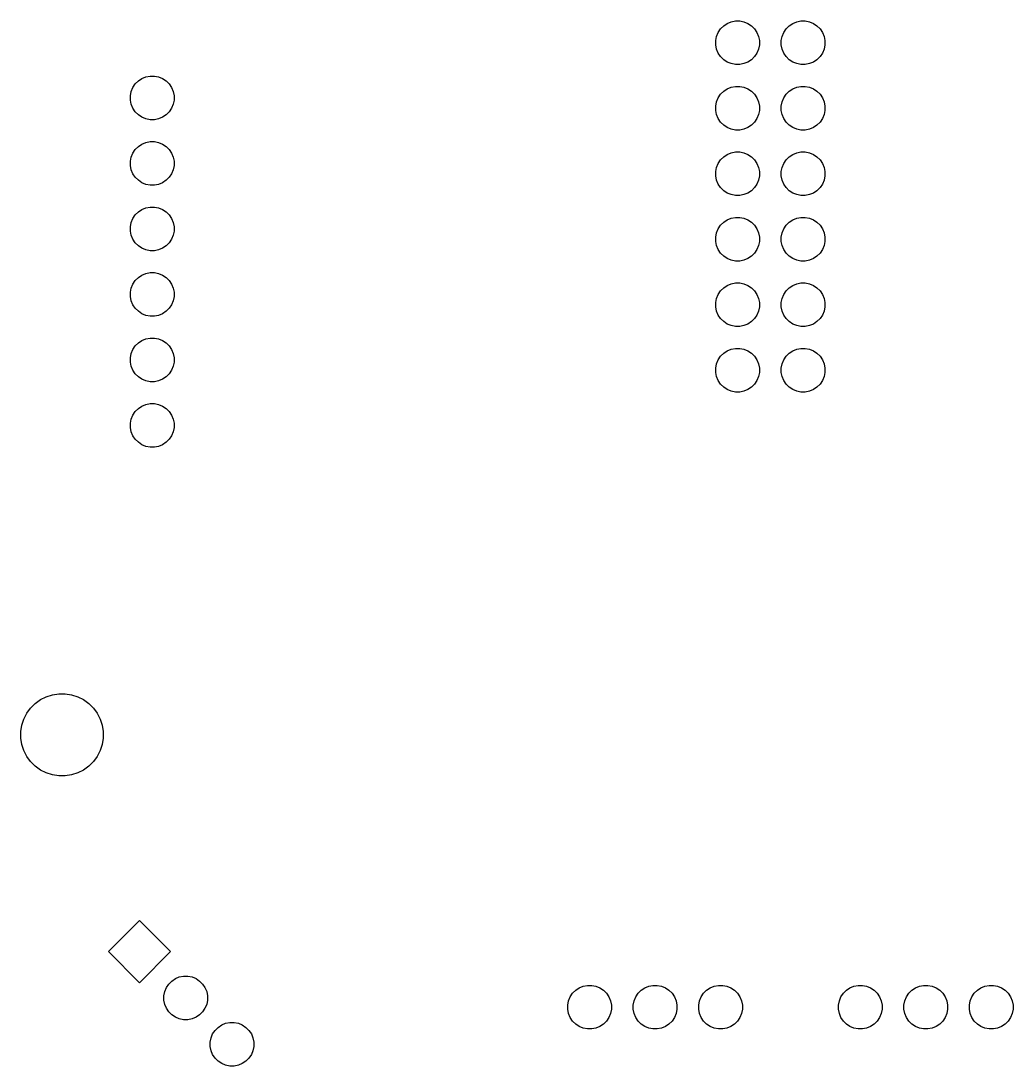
# Model space of a CAD drawing. Header units: inches. Extents: x 3.87 to 7.43, y -5.24 to -2.
# Drawn here: x 3.874 to 5.389, y -5.23 to -3.634 of the extents above; entities that cross this region are included whole.
import ezdxf

# ---------------------------------------------------------------- set-up
doc = ezdxf.new("R2010")
doc.units = ezdxf.units.IN
doc.header["$MEASUREMENT"] = 0
doc.layers.add('BLACK', color=7, linetype='CONTINUOUS')

msp = doc.modelspace()

# ---------------------------------------------------------------- linework, layer by layer
at = {"layer": 'BLACK', "linetype": 'CONTINUOUS'}
for p, q in [((4.9473, -3.6418), (4.9527, -3.6382)), ((4.9527, -3.6382), (4.9588, -3.6357)), ((4.9588, -3.6357), (4.9652, -3.6344)), ((4.9652, -3.6344), (4.9718, -3.6344)), ((4.9718, -3.6344), (4.9782, -3.6357)), ((4.9782, -3.6357), (4.9843, -3.6382)), ((4.9843, -3.6382), (4.9897, -3.6418)), ((5.0473, -3.6418), (5.0527, -3.6382)), ((5.0527, -3.6382), (5.0588, -3.6357)), ((5.0588, -3.6357), (5.0652, -3.6344)), ((5.0652, -3.6344), (5.0718, -3.6344)), ((5.0718, -3.6344), (5.0782, -3.6357)), ((5.0782, -3.6357), (5.0843, -3.6382)), ((5.0843, -3.6382), (5.0897, -3.6418)), ((4.9365, -3.658), (4.939, -3.6519)), ((4.939, -3.6519), (4.9426, -3.6465)), ((4.9426, -3.6465), (4.9473, -3.6418)), ((4.9897, -3.6418), (4.9944, -3.6465)), ((4.9944, -3.6465), (4.998, -3.6519)), ((4.998, -3.6519), (5.0005, -3.658)), ((5.0365, -3.658), (5.039, -3.6519)), ((5.039, -3.6519), (5.0426, -3.6465)), ((5.0426, -3.6465), (5.0473, -3.6418)), ((5.0897, -3.6418), (5.0944, -3.6465)), ((5.0944, -3.6465), (5.098, -3.6519)), ((5.098, -3.6519), (5.1005, -3.658)), ((4.9352, -3.6644), (4.9365, -3.658)), ((4.9352, -3.671), (4.9352, -3.6644)), ((5.0005, -3.658), (5.0018, -3.6644)), ((5.0018, -3.6644), (5.0018, -3.671)), ((5.0352, -3.6644), (5.0365, -3.658)), ((5.0352, -3.671), (5.0352, -3.6644)), ((5.1005, -3.658), (5.1018, -3.6644)), ((5.1018, -3.6644), (5.1018, -3.671)), ((4.9365, -3.6774), (4.9352, -3.671)), ((4.939, -3.6835), (4.9365, -3.6774)), ((4.9426, -3.6889), (4.939, -3.6835)), ((4.998, -3.6835), (4.9944, -3.6889)), ((5.0005, -3.6774), (4.998, -3.6835)), ((5.0018, -3.671), (5.0005, -3.6774)), ((5.0365, -3.6774), (5.0352, -3.671)), ((5.039, -3.6835), (5.0365, -3.6774)), ((5.0426, -3.6889), (5.039, -3.6835)), ((5.098, -3.6835), (5.0944, -3.6889)), ((5.1005, -3.6774), (5.098, -3.6835)), ((5.1018, -3.671), (5.1005, -3.6774)), ((4.9473, -3.6936), (4.9426, -3.6889)), ((4.9527, -3.6972), (4.9473, -3.6936)), ((4.9588, -3.6997), (4.9527, -3.6972)), ((4.9652, -3.701), (4.9588, -3.6997)), ((4.9718, -3.701), (4.9652, -3.701)), ((4.9782, -3.6997), (4.9718, -3.701)), ((4.9843, -3.6972), (4.9782, -3.6997)), ((4.9897, -3.6936), (4.9843, -3.6972)), ((4.9944, -3.6889), (4.9897, -3.6936)), ((5.0473, -3.6936), (5.0426, -3.6889)), ((5.0527, -3.6972), (5.0473, -3.6936)), ((5.0588, -3.6997), (5.0527, -3.6972)), ((5.0652, -3.701), (5.0588, -3.6997)), ((5.0718, -3.701), (5.0652, -3.701)), ((5.0782, -3.6997), (5.0718, -3.701)), ((5.0843, -3.6972), (5.0782, -3.6997)), ((5.0897, -3.6936), (5.0843, -3.6972)), ((5.0944, -3.6889), (5.0897, -3.6936)), ((4.0453, -3.7362), (4.0489, -3.7307)), ((4.0489, -3.7307), (4.0536, -3.7261)), ((4.0536, -3.7261), (4.059, -3.7225)), ((4.059, -3.7225), (4.0651, -3.7199)), ((4.0651, -3.7199), (4.0715, -3.7187)), ((4.0715, -3.7187), (4.0781, -3.7187)), ((4.0781, -3.7187), (4.0845, -3.7199)), ((4.0845, -3.7199), (4.0906, -3.7225)), ((4.0906, -3.7225), (4.096, -3.7261)), ((4.096, -3.7261), (4.1007, -3.7307)), ((4.1007, -3.7307), (4.1043, -3.7362)), ((4.0415, -3.7487), (4.0428, -3.7423)), ((4.0415, -3.7552), (4.0415, -3.7487)), ((4.0428, -3.7423), (4.0453, -3.7362)), ((4.1043, -3.7362), (4.1068, -3.7423)), ((4.1068, -3.7423), (4.1081, -3.7487)), ((4.1081, -3.7487), (4.1081, -3.7552)), ((4.939, -3.7519), (4.9426, -3.7465)), ((4.9426, -3.7465), (4.9473, -3.7418)), ((4.9473, -3.7418), (4.9527, -3.7382)), ((4.9527, -3.7382), (4.9588, -3.7357)), ((4.9588, -3.7357), (4.9652, -3.7344)), ((4.9652, -3.7344), (4.9718, -3.7344)), ((4.9718, -3.7344), (4.9782, -3.7357)), ((4.9782, -3.7357), (4.9843, -3.7382)), ((4.9843, -3.7382), (4.9897, -3.7418)), ((4.9897, -3.7418), (4.9944, -3.7465)), ((4.9944, -3.7465), (4.998, -3.7519)), ((5.039, -3.7519), (5.0426, -3.7465)), ((5.0426, -3.7465), (5.0473, -3.7418)), ((5.0473, -3.7418), (5.0527, -3.7382)), ((5.0527, -3.7382), (5.0588, -3.7357)), ((5.0588, -3.7357), (5.0652, -3.7344)), ((5.0652, -3.7344), (5.0718, -3.7344)), ((5.0718, -3.7344), (5.0782, -3.7357)), ((5.0782, -3.7357), (5.0843, -3.7382)), ((5.0843, -3.7382), (5.0897, -3.7418)), ((5.0897, -3.7418), (5.0944, -3.7465)), ((5.0944, -3.7465), (5.098, -3.7519)), ((4.0428, -3.7617), (4.0415, -3.7552)), ((4.0453, -3.7677), (4.0428, -3.7617)), ((4.1068, -3.7617), (4.1043, -3.7677)), ((4.1081, -3.7552), (4.1068, -3.7617)), ((4.9352, -3.7644), (4.9365, -3.758)), ((4.9352, -3.771), (4.9352, -3.7644)), ((4.9365, -3.758), (4.939, -3.7519)), ((4.998, -3.7519), (5.0005, -3.758)), ((5.0005, -3.758), (5.0018, -3.7644)), ((5.0018, -3.7644), (5.0018, -3.771)), ((5.0352, -3.7644), (5.0365, -3.758)), ((5.0352, -3.771), (5.0352, -3.7644)), ((5.0365, -3.758), (5.039, -3.7519)), ((5.098, -3.7519), (5.1005, -3.758)), ((5.1005, -3.758), (5.1018, -3.7644)), ((5.1018, -3.7644), (5.1018, -3.771)), ((4.0489, -3.7732), (4.0453, -3.7677)), ((4.0536, -3.7778), (4.0489, -3.7732)), ((4.059, -3.7815), (4.0536, -3.7778)), ((4.0651, -3.784), (4.059, -3.7815)), ((4.0906, -3.7815), (4.0845, -3.784)), ((4.096, -3.7778), (4.0906, -3.7815)), ((4.1007, -3.7732), (4.096, -3.7778)), ((4.1043, -3.7677), (4.1007, -3.7732)), ((4.9365, -3.7774), (4.9352, -3.771)), ((4.939, -3.7835), (4.9365, -3.7774)), ((5.0005, -3.7774), (4.998, -3.7835)), ((5.0018, -3.771), (5.0005, -3.7774)), ((5.0365, -3.7774), (5.0352, -3.771)), ((5.039, -3.7835), (5.0365, -3.7774)), ((5.1005, -3.7774), (5.098, -3.7835)), ((5.1018, -3.771), (5.1005, -3.7774)), ((4.0715, -3.7853), (4.0651, -3.784)), ((4.0781, -3.7853), (4.0715, -3.7853)), ((4.0845, -3.784), (4.0781, -3.7853)), ((4.9426, -3.7889), (4.939, -3.7835)), ((4.9473, -3.7936), (4.9426, -3.7889)), ((4.9527, -3.7972), (4.9473, -3.7936)), ((4.9588, -3.7997), (4.9527, -3.7972)), ((4.9843, -3.7972), (4.9782, -3.7997)), ((4.9897, -3.7936), (4.9843, -3.7972)), ((4.9944, -3.7889), (4.9897, -3.7936)), ((4.998, -3.7835), (4.9944, -3.7889)), ((5.0426, -3.7889), (5.039, -3.7835)), ((5.0473, -3.7936), (5.0426, -3.7889)), ((5.0527, -3.7972), (5.0473, -3.7936)), ((5.0588, -3.7997), (5.0527, -3.7972)), ((5.0843, -3.7972), (5.0782, -3.7997)), ((5.0897, -3.7936), (5.0843, -3.7972)), ((5.0944, -3.7889), (5.0897, -3.7936)), ((5.098, -3.7835), (5.0944, -3.7889)), ((4.9652, -3.801), (4.9588, -3.7997)), ((4.9718, -3.801), (4.9652, -3.801)), ((4.9782, -3.7997), (4.9718, -3.801)), ((5.0652, -3.801), (5.0588, -3.7997)), ((5.0718, -3.801), (5.0652, -3.801)), ((5.0782, -3.7997), (5.0718, -3.801)), ((4.0489, -3.8307), (4.0536, -3.8261)), ((4.0536, -3.8261), (4.059, -3.8225)), ((4.059, -3.8225), (4.0651, -3.8199)), ((4.0651, -3.8199), (4.0715, -3.8187)), ((4.0715, -3.8187), (4.0781, -3.8187)), ((4.0781, -3.8187), (4.0845, -3.8199)), ((4.0845, -3.8199), (4.0906, -3.8225)), ((4.0906, -3.8225), (4.096, -3.8261)), ((4.096, -3.8261), (4.1007, -3.8307)), ((4.0415, -3.8487), (4.0428, -3.8423)), ((4.0428, -3.8423), (4.0453, -3.8362)), ((4.0453, -3.8362), (4.0489, -3.8307)), ((4.1007, -3.8307), (4.1043, -3.8362)), ((4.1043, -3.8362), (4.1068, -3.8423)), ((4.1068, -3.8423), (4.1081, -3.8487)), ((4.9426, -3.8465), (4.9473, -3.8418)), ((4.9473, -3.8418), (4.9527, -3.8382)), ((4.9527, -3.8382), (4.9588, -3.8357)), ((4.9588, -3.8357), (4.9652, -3.8344)), ((4.9652, -3.8344), (4.9718, -3.8344)), ((4.9718, -3.8344), (4.9782, -3.8357)), ((4.9782, -3.8357), (4.9843, -3.8382)), ((4.9843, -3.8382), (4.9897, -3.8418)), ((4.9897, -3.8418), (4.9944, -3.8465)), ((5.0426, -3.8465), (5.0473, -3.8418)), ((5.0473, -3.8418), (5.0527, -3.8382)), ((5.0527, -3.8382), (5.0588, -3.8357)), ((5.0588, -3.8357), (5.0652, -3.8344)), ((5.0652, -3.8344), (5.0718, -3.8344)), ((5.0718, -3.8344), (5.0782, -3.8357)), ((5.0782, -3.8357), (5.0843, -3.8382)), ((5.0843, -3.8382), (5.0897, -3.8418)), ((5.0897, -3.8418), (5.0944, -3.8465)), ((4.0415, -3.8552), (4.0415, -3.8487)), ((4.0428, -3.8617), (4.0415, -3.8552)), ((4.0453, -3.8677), (4.0428, -3.8617)), ((4.1068, -3.8617), (4.1043, -3.8677)), ((4.1081, -3.8552), (4.1068, -3.8617)), ((4.1081, -3.8487), (4.1081, -3.8552)), ((4.9352, -3.8644), (4.9365, -3.858)), ((4.9365, -3.858), (4.939, -3.8519)), ((4.939, -3.8519), (4.9426, -3.8465)), ((4.9944, -3.8465), (4.998, -3.8519)), ((4.998, -3.8519), (5.0005, -3.858)), ((5.0005, -3.858), (5.0018, -3.8644)), ((5.0352, -3.8644), (5.0365, -3.858)), ((5.0365, -3.858), (5.039, -3.8519)), ((5.039, -3.8519), (5.0426, -3.8465)), ((5.0944, -3.8465), (5.098, -3.8519)), ((5.098, -3.8519), (5.1005, -3.858)), ((5.1005, -3.858), (5.1018, -3.8644)), ((4.0489, -3.8732), (4.0453, -3.8677)), ((4.0536, -3.8778), (4.0489, -3.8732)), ((4.1007, -3.8732), (4.096, -3.8778)), ((4.1043, -3.8677), (4.1007, -3.8732)), ((4.9352, -3.871), (4.9352, -3.8644)), ((4.9365, -3.8774), (4.9352, -3.871)), ((4.939, -3.8835), (4.9365, -3.8774)), ((5.0005, -3.8774), (4.998, -3.8835)), ((5.0018, -3.871), (5.0005, -3.8774)), ((5.0018, -3.8644), (5.0018, -3.871)), ((5.0352, -3.871), (5.0352, -3.8644)), ((5.0365, -3.8774), (5.0352, -3.871)), ((5.039, -3.8835), (5.0365, -3.8774)), ((5.1005, -3.8774), (5.098, -3.8835)), ((5.1018, -3.871), (5.1005, -3.8774)), ((5.1018, -3.8644), (5.1018, -3.871)), ((4.059, -3.8815), (4.0536, -3.8778)), ((4.0651, -3.884), (4.059, -3.8815)), ((4.0715, -3.8853), (4.0651, -3.884)), ((4.0781, -3.8853), (4.0715, -3.8853)), ((4.0845, -3.884), (4.0781, -3.8853)), ((4.0906, -3.8815), (4.0845, -3.884)), ((4.096, -3.8778), (4.0906, -3.8815)), ((4.9426, -3.8889), (4.939, -3.8835)), ((4.9473, -3.8936), (4.9426, -3.8889)), ((4.9527, -3.8972), (4.9473, -3.8936)), ((4.9897, -3.8936), (4.9843, -3.8972)), ((4.9944, -3.8889), (4.9897, -3.8936)), ((4.998, -3.8835), (4.9944, -3.8889)), ((5.0426, -3.8889), (5.039, -3.8835)), ((5.0473, -3.8936), (5.0426, -3.8889)), ((5.0527, -3.8972), (5.0473, -3.8936)), ((5.0897, -3.8936), (5.0843, -3.8972)), ((5.0944, -3.8889), (5.0897, -3.8936)), ((5.098, -3.8835), (5.0944, -3.8889)), ((4.9588, -3.8997), (4.9527, -3.8972)), ((4.9652, -3.901), (4.9588, -3.8997)), ((4.9718, -3.901), (4.9652, -3.901)), ((4.9782, -3.8997), (4.9718, -3.901)), ((4.9843, -3.8972), (4.9782, -3.8997)), ((5.0588, -3.8997), (5.0527, -3.8972)), ((5.0652, -3.901), (5.0588, -3.8997)), ((5.0718, -3.901), (5.0652, -3.901)), ((5.0782, -3.8997), (5.0718, -3.901)), ((5.0843, -3.8972), (5.0782, -3.8997)), ((4.0536, -3.9261), (4.059, -3.9225)), ((4.059, -3.9225), (4.0651, -3.9199)), ((4.0651, -3.9199), (4.0715, -3.9187)), ((4.0715, -3.9187), (4.0781, -3.9187)), ((4.0781, -3.9187), (4.0845, -3.9199)), ((4.0845, -3.9199), (4.0906, -3.9225)), ((4.0906, -3.9225), (4.096, -3.9261)), ((4.0428, -3.9423), (4.0453, -3.9362)), ((4.0453, -3.9362), (4.0489, -3.9307)), ((4.0489, -3.9307), (4.0536, -3.9261)), ((4.096, -3.9261), (4.1007, -3.9307)), ((4.1007, -3.9307), (4.1043, -3.9362)), ((4.1043, -3.9362), (4.1068, -3.9423)), ((4.9473, -3.9418), (4.9527, -3.9382)), ((4.9527, -3.9382), (4.9588, -3.9357)), ((4.9588, -3.9357), (4.9652, -3.9344)), ((4.9652, -3.9344), (4.9718, -3.9344)), ((4.9718, -3.9344), (4.9782, -3.9357)), ((4.9782, -3.9357), (4.9843, -3.9382)), ((4.9843, -3.9382), (4.9897, -3.9418)), ((5.0473, -3.9418), (5.0527, -3.9382)), ((5.0527, -3.9382), (5.0588, -3.9357)), ((5.0588, -3.9357), (5.0652, -3.9344)), ((5.0652, -3.9344), (5.0718, -3.9344)), ((5.0718, -3.9344), (5.0782, -3.9357)), ((5.0782, -3.9357), (5.0843, -3.9382)), ((5.0843, -3.9382), (5.0897, -3.9418)), ((4.0415, -3.9487), (4.0428, -3.9423)), ((4.0415, -3.9552), (4.0415, -3.9487)), ((4.0428, -3.9617), (4.0415, -3.9552)), ((4.1068, -3.9423), (4.1081, -3.9487)), ((4.1081, -3.9552), (4.1068, -3.9617)), ((4.1081, -3.9487), (4.1081, -3.9552)), ((4.9365, -3.958), (4.939, -3.9519)), ((4.939, -3.9519), (4.9426, -3.9465)), ((4.9426, -3.9465), (4.9473, -3.9418)), ((4.9897, -3.9418), (4.9944, -3.9465)), ((4.9944, -3.9465), (4.998, -3.9519)), ((4.998, -3.9519), (5.0005, -3.958)), ((5.0365, -3.958), (5.039, -3.9519)), ((5.039, -3.9519), (5.0426, -3.9465)), ((5.0426, -3.9465), (5.0473, -3.9418)), ((5.0897, -3.9418), (5.0944, -3.9465)), ((5.0944, -3.9465), (5.098, -3.9519)), ((5.098, -3.9519), (5.1005, -3.958)), ((4.0453, -3.9677), (4.0428, -3.9617)), ((4.0489, -3.9732), (4.0453, -3.9677)), ((4.0536, -3.9778), (4.0489, -3.9732)), ((4.1007, -3.9732), (4.096, -3.9778)), ((4.1043, -3.9677), (4.1007, -3.9732)), ((4.1068, -3.9617), (4.1043, -3.9677)), ((4.9352, -3.9644), (4.9365, -3.958)), ((4.9352, -3.971), (4.9352, -3.9644)), ((4.9365, -3.9774), (4.9352, -3.971)), ((5.0005, -3.958), (5.0018, -3.9644)), ((5.0018, -3.971), (5.0005, -3.9774)), ((5.0018, -3.9644), (5.0018, -3.971)), ((5.0352, -3.9644), (5.0365, -3.958)), ((5.0352, -3.971), (5.0352, -3.9644)), ((5.0365, -3.9774), (5.0352, -3.971)), ((5.1005, -3.958), (5.1018, -3.9644)), ((5.1018, -3.971), (5.1005, -3.9774)), ((5.1018, -3.9644), (5.1018, -3.971)), ((4.059, -3.9815), (4.0536, -3.9778)), ((4.0651, -3.984), (4.059, -3.9815)), ((4.0715, -3.9853), (4.0651, -3.984)), ((4.0781, -3.9853), (4.0715, -3.9853)), ((4.0845, -3.984), (4.0781, -3.9853)), ((4.0906, -3.9815), (4.0845, -3.984)), ((4.096, -3.9778), (4.0906, -3.9815)), ((4.939, -3.9835), (4.9365, -3.9774)), ((4.9426, -3.9889), (4.939, -3.9835)), ((4.9473, -3.9936), (4.9426, -3.9889)), ((4.9944, -3.9889), (4.9897, -3.9936)), ((4.998, -3.9835), (4.9944, -3.9889)), ((5.0005, -3.9774), (4.998, -3.9835)), ((5.039, -3.9835), (5.0365, -3.9774)), ((5.0426, -3.9889), (5.039, -3.9835)), ((5.0473, -3.9936), (5.0426, -3.9889)), ((5.0944, -3.9889), (5.0897, -3.9936)), ((5.098, -3.9835), (5.0944, -3.9889)), ((5.1005, -3.9774), (5.098, -3.9835)), ((4.9527, -3.9972), (4.9473, -3.9936)), ((4.9588, -3.9997), (4.9527, -3.9972)), ((4.9652, -4.001), (4.9588, -3.9997)), ((4.9718, -4.001), (4.9652, -4.001)), ((4.9782, -3.9997), (4.9718, -4.001)), ((4.9843, -3.9972), (4.9782, -3.9997)), ((4.9897, -3.9936), (4.9843, -3.9972)), ((5.0527, -3.9972), (5.0473, -3.9936)), ((5.0588, -3.9997), (5.0527, -3.9972)), ((5.0652, -4.001), (5.0588, -3.9997)), ((5.0718, -4.001), (5.0652, -4.001)), ((5.0782, -3.9997), (5.0718, -4.001)), ((5.0843, -3.9972), (5.0782, -3.9997)), ((5.0897, -3.9936), (5.0843, -3.9972)), ((4.059, -4.0225), (4.0651, -4.0199)), ((4.0651, -4.0199), (4.0715, -4.0187)), ((4.0715, -4.0187), (4.0781, -4.0187)), ((4.0781, -4.0187), (4.0845, -4.0199)), ((4.0845, -4.0199), (4.0906, -4.0225)), ((4.0428, -4.0423), (4.0453, -4.0362)), ((4.0453, -4.0362), (4.0489, -4.0307)), ((4.0489, -4.0307), (4.0536, -4.0261)), ((4.0536, -4.0261), (4.059, -4.0225)), ((4.0906, -4.0225), (4.096, -4.0261)), ((4.096, -4.0261), (4.1007, -4.0307)), ((4.1007, -4.0307), (4.1043, -4.0362)), ((4.1043, -4.0362), (4.1068, -4.0423)), ((4.9527, -4.0382), (4.9588, -4.0357)), ((4.9588, -4.0357), (4.9652, -4.0344)), ((4.9652, -4.0344), (4.9718, -4.0344)), ((4.9718, -4.0344), (4.9782, -4.0357)), ((4.9782, -4.0357), (4.9843, -4.0382)), ((5.0527, -4.0382), (5.0588, -4.0357)), ((5.0588, -4.0357), (5.0652, -4.0344)), ((5.0652, -4.0344), (5.0718, -4.0344)), ((5.0718, -4.0344), (5.0782, -4.0357)), ((5.0782, -4.0357), (5.0843, -4.0382)), ((4.0415, -4.0487), (4.0428, -4.0423)), ((4.0415, -4.0552), (4.0415, -4.0487)), ((4.1068, -4.0423), (4.1081, -4.0487)), ((4.1081, -4.0487), (4.1081, -4.0552)), ((4.9365, -4.058), (4.939, -4.0519)), ((4.939, -4.0519), (4.9426, -4.0465)), ((4.9426, -4.0465), (4.9473, -4.0418)), ((4.9473, -4.0418), (4.9527, -4.0382)), ((4.9843, -4.0382), (4.9897, -4.0418)), ((4.9897, -4.0418), (4.9944, -4.0465)), ((4.9944, -4.0465), (4.998, -4.0519)), ((4.998, -4.0519), (5.0005, -4.058)), ((5.0365, -4.058), (5.039, -4.0519)), ((5.039, -4.0519), (5.0426, -4.0465)), ((5.0426, -4.0465), (5.0473, -4.0418)), ((5.0473, -4.0418), (5.0527, -4.0382)), ((5.0843, -4.0382), (5.0897, -4.0418)), ((5.0897, -4.0418), (5.0944, -4.0465)), ((5.0944, -4.0465), (5.098, -4.0519)), ((5.098, -4.0519), (5.1005, -4.058)), ((4.0428, -4.0617), (4.0415, -4.0552)), ((4.0453, -4.0677), (4.0428, -4.0617)), ((4.0489, -4.0732), (4.0453, -4.0677)), ((4.1043, -4.0677), (4.1007, -4.0732)), ((4.1068, -4.0617), (4.1043, -4.0677)), ((4.1081, -4.0552), (4.1068, -4.0617)), ((4.9352, -4.0644), (4.9365, -4.058)), ((4.9352, -4.071), (4.9352, -4.0644)), ((5.0005, -4.058), (5.0018, -4.0644)), ((5.0018, -4.0644), (5.0018, -4.071)), ((5.0352, -4.0644), (5.0365, -4.058)), ((5.0352, -4.071), (5.0352, -4.0644)), ((5.1005, -4.058), (5.1018, -4.0644)), ((5.1018, -4.0644), (5.1018, -4.071)), ((4.0536, -4.0778), (4.0489, -4.0732)), ((4.059, -4.0815), (4.0536, -4.0778)), ((4.0651, -4.084), (4.059, -4.0815)), ((4.0715, -4.0853), (4.0651, -4.084)), ((4.0845, -4.084), (4.0781, -4.0853)), ((4.0906, -4.0815), (4.0845, -4.084)), ((4.096, -4.0778), (4.0906, -4.0815)), ((4.1007, -4.0732), (4.096, -4.0778)), ((4.9365, -4.0774), (4.9352, -4.071)), ((4.939, -4.0835), (4.9365, -4.0774)), ((4.9426, -4.0889), (4.939, -4.0835)), ((4.998, -4.0835), (4.9944, -4.0889)), ((5.0005, -4.0774), (4.998, -4.0835)), ((5.0018, -4.071), (5.0005, -4.0774)), ((5.0365, -4.0774), (5.0352, -4.071)), ((5.039, -4.0835), (5.0365, -4.0774)), ((5.0426, -4.0889), (5.039, -4.0835)), ((5.098, -4.0835), (5.0944, -4.0889)), ((5.1005, -4.0774), (5.098, -4.0835)), ((5.1018, -4.071), (5.1005, -4.0774)), ((4.0781, -4.0853), (4.0715, -4.0853)), ((4.9473, -4.0936), (4.9426, -4.0889)), ((4.9527, -4.0972), (4.9473, -4.0936)), ((4.9588, -4.0997), (4.9527, -4.0972)), ((4.9652, -4.101), (4.9588, -4.0997)), ((4.9718, -4.101), (4.9652, -4.101)), ((4.9782, -4.0997), (4.9718, -4.101)), ((4.9843, -4.0972), (4.9782, -4.0997)), ((4.9897, -4.0936), (4.9843, -4.0972)), ((4.9944, -4.0889), (4.9897, -4.0936)), ((5.0473, -4.0936), (5.0426, -4.0889)), ((5.0527, -4.0972), (5.0473, -4.0936)), ((5.0588, -4.0997), (5.0527, -4.0972)), ((5.0652, -4.101), (5.0588, -4.0997)), ((5.0718, -4.101), (5.0652, -4.101)), ((5.0782, -4.0997), (5.0718, -4.101)), ((5.0843, -4.0972), (5.0782, -4.0997)), ((5.0897, -4.0936), (5.0843, -4.0972)), ((5.0944, -4.0889), (5.0897, -4.0936)), ((4.0453, -4.1362), (4.0489, -4.1307)), ((4.0489, -4.1307), (4.0536, -4.1261)), ((4.0536, -4.1261), (4.059, -4.1225)), ((4.059, -4.1225), (4.0651, -4.1199)), ((4.0651, -4.1199), (4.0715, -4.1187)), ((4.0715, -4.1187), (4.0781, -4.1187)), ((4.0781, -4.1187), (4.0845, -4.1199)), ((4.0845, -4.1199), (4.0906, -4.1225)), ((4.0906, -4.1225), (4.096, -4.1261)), ((4.096, -4.1261), (4.1007, -4.1307)), ((4.1007, -4.1307), (4.1043, -4.1362)), ((4.0415, -4.1487), (4.0428, -4.1423)), ((4.0415, -4.1552), (4.0415, -4.1487)), ((4.0428, -4.1423), (4.0453, -4.1362)), ((4.1043, -4.1362), (4.1068, -4.1423)), ((4.1068, -4.1423), (4.1081, -4.1487)), ((4.1081, -4.1487), (4.1081, -4.1552)), ((4.939, -4.1519), (4.9426, -4.1465)), ((4.9426, -4.1465), (4.9473, -4.1418)), ((4.9473, -4.1418), (4.9527, -4.1382)), ((4.9527, -4.1382), (4.9588, -4.1357)), ((4.9588, -4.1357), (4.9652, -4.1344)), ((4.9652, -4.1344), (4.9718, -4.1344)), ((4.9718, -4.1344), (4.9782, -4.1357)), ((4.9782, -4.1357), (4.9843, -4.1382)), ((4.9843, -4.1382), (4.9897, -4.1418)), ((4.9897, -4.1418), (4.9944, -4.1465)), ((4.9944, -4.1465), (4.998, -4.1519)), ((5.039, -4.1519), (5.0426, -4.1465)), ((5.0426, -4.1465), (5.0473, -4.1418)), ((5.0473, -4.1418), (5.0527, -4.1382)), ((5.0527, -4.1382), (5.0588, -4.1357)), ((5.0588, -4.1357), (5.0652, -4.1344)), ((5.0652, -4.1344), (5.0718, -4.1344)), ((5.0718, -4.1344), (5.0782, -4.1357)), ((5.0782, -4.1357), (5.0843, -4.1382)), ((5.0843, -4.1382), (5.0897, -4.1418)), ((5.0897, -4.1418), (5.0944, -4.1465)), ((5.0944, -4.1465), (5.098, -4.1519)), ((4.0428, -4.1617), (4.0415, -4.1552)), ((4.0453, -4.1677), (4.0428, -4.1617)), ((4.1068, -4.1617), (4.1043, -4.1677)), ((4.1081, -4.1552), (4.1068, -4.1617)), ((4.9352, -4.1644), (4.9365, -4.158)), ((4.9352, -4.171), (4.9352, -4.1644)), ((4.9365, -4.158), (4.939, -4.1519)), ((4.998, -4.1519), (5.0005, -4.158)), ((5.0005, -4.158), (5.0018, -4.1644)), ((5.0018, -4.1644), (5.0018, -4.171)), ((5.0352, -4.1644), (5.0365, -4.158)), ((5.0352, -4.171), (5.0352, -4.1644)), ((5.0365, -4.158), (5.039, -4.1519)), ((5.098, -4.1519), (5.1005, -4.158)), ((5.1005, -4.158), (5.1018, -4.1644)), ((5.1018, -4.1644), (5.1018, -4.171)), ((4.0489, -4.1732), (4.0453, -4.1677)), ((4.0536, -4.1778), (4.0489, -4.1732)), ((4.059, -4.1815), (4.0536, -4.1778)), ((4.096, -4.1778), (4.0906, -4.1815)), ((4.1007, -4.1732), (4.096, -4.1778)), ((4.1043, -4.1677), (4.1007, -4.1732)), ((4.9365, -4.1774), (4.9352, -4.171)), ((4.939, -4.1835), (4.9365, -4.1774)), ((5.0005, -4.1774), (4.998, -4.1835)), ((5.0018, -4.171), (5.0005, -4.1774)), ((5.0365, -4.1774), (5.0352, -4.171)), ((5.039, -4.1835), (5.0365, -4.1774)), ((5.1005, -4.1774), (5.098, -4.1835)), ((5.1018, -4.171), (5.1005, -4.1774)), ((4.0651, -4.184), (4.059, -4.1815)), ((4.0715, -4.1853), (4.0651, -4.184)), ((4.0781, -4.1853), (4.0715, -4.1853)), ((4.0845, -4.184), (4.0781, -4.1853)), ((4.0906, -4.1815), (4.0845, -4.184)), ((4.9426, -4.1889), (4.939, -4.1835)), ((4.9473, -4.1936), (4.9426, -4.1889)), ((4.9527, -4.1972), (4.9473, -4.1936)), ((4.9897, -4.1936), (4.9843, -4.1972)), ((4.9944, -4.1889), (4.9897, -4.1936)), ((4.998, -4.1835), (4.9944, -4.1889)), ((5.0426, -4.1889), (5.039, -4.1835)), ((5.0473, -4.1936), (5.0426, -4.1889)), ((5.0527, -4.1972), (5.0473, -4.1936)), ((5.0897, -4.1936), (5.0843, -4.1972)), ((5.0944, -4.1889), (5.0897, -4.1936)), ((5.098, -4.1835), (5.0944, -4.1889)), ((4.9588, -4.1997), (4.9527, -4.1972)), ((4.9652, -4.201), (4.9588, -4.1997)), ((4.9718, -4.201), (4.9652, -4.201)), ((4.9782, -4.1997), (4.9718, -4.201)), ((4.9843, -4.1972), (4.9782, -4.1997)), ((5.0588, -4.1997), (5.0527, -4.1972)), ((5.0652, -4.201), (5.0588, -4.1997)), ((5.0718, -4.201), (5.0652, -4.201)), ((5.0782, -4.1997), (5.0718, -4.201)), ((5.0843, -4.1972), (5.0782, -4.1997)), ((4.0489, -4.2307), (4.0536, -4.2261)), ((4.0536, -4.2261), (4.059, -4.2225)), ((4.059, -4.2225), (4.0651, -4.2199)), ((4.0651, -4.2199), (4.0715, -4.2187)), ((4.0715, -4.2187), (4.0781, -4.2187)), ((4.0781, -4.2187), (4.0845, -4.2199)), ((4.0845, -4.2199), (4.0906, -4.2225)), ((4.0906, -4.2225), (4.096, -4.2261)), ((4.096, -4.2261), (4.1007, -4.2307)), ((4.0415, -4.2487), (4.0428, -4.2423)), ((4.0428, -4.2423), (4.0453, -4.2362)), ((4.0453, -4.2362), (4.0489, -4.2307)), ((4.1007, -4.2307), (4.1043, -4.2362)), ((4.1043, -4.2362), (4.1068, -4.2423)), ((4.1068, -4.2423), (4.1081, -4.2487)), ((4.0415, -4.2552), (4.0415, -4.2487)), ((4.0428, -4.2617), (4.0415, -4.2552)), ((4.1081, -4.2552), (4.1068, -4.2617)), ((4.1081, -4.2487), (4.1081, -4.2552)), ((4.0453, -4.2677), (4.0428, -4.2617)), ((4.0489, -4.2732), (4.0453, -4.2677)), ((4.0536, -4.2778), (4.0489, -4.2732)), ((4.1007, -4.2732), (4.096, -4.2778)), ((4.1043, -4.2677), (4.1007, -4.2732)), ((4.1068, -4.2617), (4.1043, -4.2677)), ((4.059, -4.2815), (4.0536, -4.2778)), ((4.0651, -4.284), (4.059, -4.2815)), ((4.0715, -4.2853), (4.0651, -4.284)), ((4.0781, -4.2853), (4.0715, -4.2853)), ((4.0845, -4.284), (4.0781, -4.2853)), ((4.0906, -4.2815), (4.0845, -4.284)), ((4.096, -4.2778), (4.0906, -4.2815)), ((3.8961, -4.6765), (3.9041, -4.6707)), ((3.9041, -4.6707), (3.9129, -4.6662)), ((3.9129, -4.6662), (3.9223, -4.6632)), ((3.9223, -4.6632), (3.9321, -4.6616)), ((3.9321, -4.6616), (3.942, -4.6616)), ((3.942, -4.6616), (3.9517, -4.6632)), ((3.9517, -4.6632), (3.9611, -4.6662)), ((3.9611, -4.6662), (3.9699, -4.6707)), ((3.9699, -4.6707), (3.9779, -4.6765)), ((3.8833, -4.6915), (3.8891, -4.6835)), ((3.8891, -4.6835), (3.8961, -4.6765)), ((3.9779, -4.6765), (3.9849, -4.6835)), ((3.9849, -4.6835), (3.9907, -4.6915)), ((3.8758, -4.7097), (3.8788, -4.7003)), ((3.8788, -4.7003), (3.8833, -4.6915)), ((3.9907, -4.6915), (3.9952, -4.7003)), ((3.9952, -4.7003), (3.9983, -4.7097)), ((3.8742, -4.7195), (3.8758, -4.7097)), ((3.8742, -4.7294), (3.8742, -4.7195)), ((3.9983, -4.7097), (3.9998, -4.7195)), ((3.9998, -4.7195), (3.9998, -4.7294)), ((3.8758, -4.7391), (3.8742, -4.7294)), ((3.8788, -4.7485), (3.8758, -4.7391)), ((3.9983, -4.7391), (3.9952, -4.7485)), ((3.9998, -4.7294), (3.9983, -4.7391)), ((3.8833, -4.7573), (3.8788, -4.7485)), ((3.9952, -4.7485), (3.9907, -4.7573)), ((3.8891, -4.7653), (3.8833, -4.7573)), ((3.8961, -4.7723), (3.8891, -4.7653)), ((3.9849, -4.7653), (3.9779, -4.7723)), ((3.9907, -4.7573), (3.9849, -4.7653)), ((3.9041, -4.7781), (3.8961, -4.7723)), ((3.9129, -4.7826), (3.9041, -4.7781)), ((3.9223, -4.7857), (3.9129, -4.7826)), ((3.9321, -4.7872), (3.9223, -4.7857)), ((3.942, -4.7872), (3.9321, -4.7872)), ((3.9517, -4.7857), (3.942, -4.7872)), ((3.9611, -4.7826), (3.9517, -4.7857)), ((3.9699, -4.7781), (3.9611, -4.7826)), ((3.9779, -4.7723), (3.9699, -4.7781)), ((4.0078, -5.0554), (4.0551, -5.0081)), ((4.0551, -5.0081), (4.1024, -5.0554)), ((4.0551, -5.1028), (4.0078, -5.0554)), ((4.1024, -5.0554), (4.0551, -5.1028)), ((4.0963, -5.1104), (4.1, -5.1049)), ((4.1, -5.1049), (4.1046, -5.1003)), ((4.1046, -5.1003), (4.1101, -5.0966)), ((4.1101, -5.0966), (4.1161, -5.0941)), ((4.1161, -5.0941), (4.1225, -5.0928)), ((4.1225, -5.0928), (4.1291, -5.0928)), ((4.1291, -5.0928), (4.1355, -5.0941)), ((4.1355, -5.0941), (4.1416, -5.0966)), ((4.1416, -5.0966), (4.1471, -5.1003)), ((4.1471, -5.1003), (4.1517, -5.1049)), ((4.1517, -5.1049), (4.1553, -5.1104)), ((4.0925, -5.1229), (4.0938, -5.1164)), ((4.0938, -5.1164), (4.0963, -5.1104)), ((4.1553, -5.1104), (4.1579, -5.1164)), ((4.1579, -5.1164), (4.1591, -5.1229)), ((4.713, -5.1244), (4.7167, -5.1189)), ((4.7167, -5.1189), (4.7213, -5.1143)), ((4.7213, -5.1143), (4.7267, -5.1106)), ((4.7267, -5.1106), (4.7328, -5.1081)), ((4.7328, -5.1081), (4.7392, -5.1069)), ((4.7392, -5.1069), (4.7458, -5.1069)), ((4.7458, -5.1069), (4.7522, -5.1081)), ((4.7522, -5.1081), (4.7583, -5.1106)), ((4.7583, -5.1106), (4.7637, -5.1143)), ((4.7637, -5.1143), (4.7684, -5.1189)), ((4.7684, -5.1189), (4.772, -5.1244)), ((4.813, -5.1244), (4.8167, -5.1189)), ((4.8167, -5.1189), (4.8213, -5.1143)), ((4.8213, -5.1143), (4.8267, -5.1106)), ((4.8267, -5.1106), (4.8328, -5.1081)), ((4.8328, -5.1081), (4.8392, -5.1069)), ((4.8392, -5.1069), (4.8458, -5.1069)), ((4.8458, -5.1069), (4.8522, -5.1081)), ((4.8522, -5.1081), (4.8583, -5.1106)), ((4.8583, -5.1106), (4.8637, -5.1143)), ((4.8637, -5.1143), (4.8684, -5.1189)), ((4.8684, -5.1189), (4.872, -5.1244)), ((4.913, -5.1244), (4.9167, -5.1189)), ((4.9167, -5.1189), (4.9213, -5.1143)), ((4.9213, -5.1143), (4.9267, -5.1106)), ((4.9267, -5.1106), (4.9328, -5.1081)), ((4.9328, -5.1081), (4.9392, -5.1069)), ((4.9392, -5.1069), (4.9458, -5.1069)), ((4.9458, -5.1069), (4.9522, -5.1081)), ((4.9522, -5.1081), (4.9583, -5.1106)), ((4.9583, -5.1106), (4.9637, -5.1143)), ((4.9637, -5.1143), (4.9684, -5.1189)), ((4.9684, -5.1189), (4.972, -5.1244)), ((5.1264, -5.1244), (5.13, -5.1189)), ((5.13, -5.1189), (5.1347, -5.1143)), ((5.1347, -5.1143), (5.1401, -5.1106)), ((5.1401, -5.1106), (5.1462, -5.1081)), ((5.1462, -5.1081), (5.1526, -5.1069)), ((5.1526, -5.1069), (5.1592, -5.1069)), ((5.1592, -5.1069), (5.1656, -5.1081)), ((5.1656, -5.1081), (5.1717, -5.1106)), ((5.1717, -5.1106), (5.1771, -5.1143)), ((5.1771, -5.1143), (5.1818, -5.1189)), ((5.1818, -5.1189), (5.1854, -5.1244)), ((5.2264, -5.1244), (5.23, -5.1189)), ((5.23, -5.1189), (5.2347, -5.1143)), ((5.2347, -5.1143), (5.2401, -5.1106)), ((5.2401, -5.1106), (5.2462, -5.1081)), ((5.2462, -5.1081), (5.2526, -5.1069)), ((5.2526, -5.1069), (5.2592, -5.1069)), ((5.2592, -5.1069), (5.2656, -5.1081)), ((5.2656, -5.1081), (5.2717, -5.1106)), ((5.2717, -5.1106), (5.2771, -5.1143)), ((5.2771, -5.1143), (5.2818, -5.1189)), ((5.2818, -5.1189), (5.2854, -5.1244)), ((5.3264, -5.1244), (5.33, -5.1189)), ((5.33, -5.1189), (5.3347, -5.1143)), ((5.3347, -5.1143), (5.3401, -5.1106)), ((5.3401, -5.1106), (5.3462, -5.1081)), ((5.3462, -5.1081), (5.3526, -5.1069)), ((5.3526, -5.1069), (5.3592, -5.1069)), ((5.3592, -5.1069), (5.3656, -5.1081)), ((5.3656, -5.1081), (5.3717, -5.1106)), ((5.3717, -5.1106), (5.3771, -5.1143)), ((5.3771, -5.1143), (5.3818, -5.1189)), ((5.3818, -5.1189), (5.3854, -5.1244)), ((4.0925, -5.1294), (4.0925, -5.1229)), ((4.0938, -5.1359), (4.0925, -5.1294)), ((4.0963, -5.1419), (4.0938, -5.1359)), ((4.1579, -5.1359), (4.1553, -5.1419)), ((4.1591, -5.1294), (4.1579, -5.1359)), ((4.1591, -5.1229), (4.1591, -5.1294)), ((4.7092, -5.1369), (4.7105, -5.1304)), ((4.7092, -5.1434), (4.7092, -5.1369)), ((4.7105, -5.1304), (4.713, -5.1244)), ((4.772, -5.1244), (4.7745, -5.1304)), ((4.7745, -5.1304), (4.7758, -5.1369)), ((4.7758, -5.1369), (4.7758, -5.1434)), ((4.8092, -5.1369), (4.8105, -5.1304)), ((4.8092, -5.1434), (4.8092, -5.1369)), ((4.8105, -5.1304), (4.813, -5.1244)), ((4.872, -5.1244), (4.8745, -5.1304)), ((4.8745, -5.1304), (4.8758, -5.1369)), ((4.8758, -5.1369), (4.8758, -5.1434)), ((4.9092, -5.1369), (4.9105, -5.1304)), ((4.9092, -5.1434), (4.9092, -5.1369)), ((4.9105, -5.1304), (4.913, -5.1244)), ((4.972, -5.1244), (4.9745, -5.1304)), ((4.9745, -5.1304), (4.9758, -5.1369)), ((4.9758, -5.1369), (4.9758, -5.1434)), ((5.1226, -5.1369), (5.1239, -5.1304)), ((5.1226, -5.1434), (5.1226, -5.1369)), ((5.1239, -5.1304), (5.1264, -5.1244)), ((5.1854, -5.1244), (5.1879, -5.1304)), ((5.1879, -5.1304), (5.1892, -5.1369)), ((5.1892, -5.1369), (5.1892, -5.1434)), ((5.2226, -5.1369), (5.2239, -5.1304)), ((5.2226, -5.1434), (5.2226, -5.1369)), ((5.2239, -5.1304), (5.2264, -5.1244)), ((5.2854, -5.1244), (5.2879, -5.1304)), ((5.2879, -5.1304), (5.2892, -5.1369)), ((5.2892, -5.1369), (5.2892, -5.1434)), ((5.3226, -5.1369), (5.3239, -5.1304)), ((5.3226, -5.1434), (5.3226, -5.1369)), ((5.3239, -5.1304), (5.3264, -5.1244)), ((5.3854, -5.1244), (5.3879, -5.1304)), ((5.3879, -5.1304), (5.3892, -5.1369)), ((5.3892, -5.1369), (5.3892, -5.1434)), ((4.1, -5.1474), (4.0963, -5.1419)), ((4.1046, -5.152), (4.1, -5.1474)), ((4.1101, -5.1557), (4.1046, -5.152)), ((4.1471, -5.152), (4.1416, -5.1557)), ((4.1517, -5.1474), (4.1471, -5.152)), ((4.1553, -5.1419), (4.1517, -5.1474)), ((4.7105, -5.1499), (4.7092, -5.1434)), ((4.713, -5.1559), (4.7105, -5.1499)), ((4.7745, -5.1499), (4.772, -5.1559)), ((4.7758, -5.1434), (4.7745, -5.1499)), ((4.8105, -5.1499), (4.8092, -5.1434)), ((4.813, -5.1559), (4.8105, -5.1499)), ((4.8745, -5.1499), (4.872, -5.1559)), ((4.8758, -5.1434), (4.8745, -5.1499)), ((4.9105, -5.1499), (4.9092, -5.1434)), ((4.913, -5.1559), (4.9105, -5.1499)), ((4.9745, -5.1499), (4.972, -5.1559)), ((4.9758, -5.1434), (4.9745, -5.1499)), ((5.1239, -5.1499), (5.1226, -5.1434)), ((5.1264, -5.1559), (5.1239, -5.1499)), ((5.1879, -5.1499), (5.1854, -5.1559)), ((5.1892, -5.1434), (5.1879, -5.1499)), ((5.2239, -5.1499), (5.2226, -5.1434)), ((5.2264, -5.1559), (5.2239, -5.1499)), ((5.2879, -5.1499), (5.2854, -5.1559)), ((5.2892, -5.1434), (5.2879, -5.1499)), ((5.3239, -5.1499), (5.3226, -5.1434)), ((5.3264, -5.1559), (5.3239, -5.1499)), ((5.3879, -5.1499), (5.3854, -5.1559)), ((5.3892, -5.1434), (5.3879, -5.1499)), ((4.1161, -5.1582), (4.1101, -5.1557)), ((4.1225, -5.1594), (4.1161, -5.1582)), ((4.1291, -5.1594), (4.1225, -5.1594)), ((4.1355, -5.1582), (4.1291, -5.1594)), ((4.1416, -5.1557), (4.1355, -5.1582)), ((4.1753, -5.171), (4.1808, -5.1673)), ((4.1808, -5.1673), (4.1868, -5.1648)), ((4.1868, -5.1648), (4.1933, -5.1635)), ((4.1933, -5.1635), (4.1998, -5.1635)), ((4.1998, -5.1635), (4.2063, -5.1648)), ((4.2063, -5.1648), (4.2123, -5.1673)), ((4.2123, -5.1673), (4.2178, -5.171)), ((4.7167, -5.1614), (4.713, -5.1559)), ((4.7213, -5.166), (4.7167, -5.1614)), ((4.7267, -5.1697), (4.7213, -5.166)), ((4.7328, -5.1722), (4.7267, -5.1697)), ((4.7583, -5.1697), (4.7522, -5.1722)), ((4.7637, -5.166), (4.7583, -5.1697)), ((4.7684, -5.1614), (4.7637, -5.166)), ((4.772, -5.1559), (4.7684, -5.1614)), ((4.8167, -5.1614), (4.813, -5.1559)), ((4.8213, -5.166), (4.8167, -5.1614)), ((4.8267, -5.1697), (4.8213, -5.166)), ((4.8328, -5.1722), (4.8267, -5.1697)), ((4.8583, -5.1697), (4.8522, -5.1722)), ((4.8637, -5.166), (4.8583, -5.1697)), ((4.8684, -5.1614), (4.8637, -5.166)), ((4.872, -5.1559), (4.8684, -5.1614)), ((4.9167, -5.1614), (4.913, -5.1559)), ((4.9213, -5.166), (4.9167, -5.1614)), ((4.9267, -5.1697), (4.9213, -5.166)), ((4.9328, -5.1722), (4.9267, -5.1697)), ((4.9583, -5.1697), (4.9522, -5.1722)), ((4.9637, -5.166), (4.9583, -5.1697)), ((4.9684, -5.1614), (4.9637, -5.166)), ((4.972, -5.1559), (4.9684, -5.1614)), ((5.13, -5.1614), (5.1264, -5.1559)), ((5.1347, -5.166), (5.13, -5.1614)), ((5.1401, -5.1697), (5.1347, -5.166)), ((5.1462, -5.1722), (5.1401, -5.1697)), ((5.1717, -5.1697), (5.1656, -5.1722)), ((5.1771, -5.166), (5.1717, -5.1697)), ((5.1818, -5.1614), (5.1771, -5.166)), ((5.1854, -5.1559), (5.1818, -5.1614)), ((5.23, -5.1614), (5.2264, -5.1559)), ((5.2347, -5.166), (5.23, -5.1614)), ((5.2401, -5.1697), (5.2347, -5.166)), ((5.2462, -5.1722), (5.2401, -5.1697)), ((5.2717, -5.1697), (5.2656, -5.1722)), ((5.2771, -5.166), (5.2717, -5.1697)), ((5.2818, -5.1614), (5.2771, -5.166)), ((5.2854, -5.1559), (5.2818, -5.1614)), ((5.33, -5.1614), (5.3264, -5.1559)), ((5.3347, -5.166), (5.33, -5.1614)), ((5.3401, -5.1697), (5.3347, -5.166)), ((5.3462, -5.1722), (5.3401, -5.1697)), ((5.3717, -5.1697), (5.3656, -5.1722)), ((5.3771, -5.166), (5.3717, -5.1697)), ((5.3818, -5.1614), (5.3771, -5.166)), ((5.3854, -5.1559), (5.3818, -5.1614)), ((4.1645, -5.1871), (4.167, -5.1811)), ((4.167, -5.1811), (4.1707, -5.1756)), ((4.1707, -5.1756), (4.1753, -5.171)), ((4.2178, -5.171), (4.2224, -5.1756)), ((4.2224, -5.1756), (4.2261, -5.1811)), ((4.2261, -5.1811), (4.2286, -5.1871)), ((4.7392, -5.1735), (4.7328, -5.1722)), ((4.7458, -5.1735), (4.7392, -5.1735)), ((4.7522, -5.1722), (4.7458, -5.1735)), ((4.8392, -5.1735), (4.8328, -5.1722)), ((4.8458, -5.1735), (4.8392, -5.1735)), ((4.8522, -5.1722), (4.8458, -5.1735)), ((4.9392, -5.1735), (4.9328, -5.1722)), ((4.9458, -5.1735), (4.9392, -5.1735)), ((4.9522, -5.1722), (4.9458, -5.1735)), ((5.1526, -5.1735), (5.1462, -5.1722)), ((5.1592, -5.1735), (5.1526, -5.1735)), ((5.1656, -5.1722), (5.1592, -5.1735)), ((5.2526, -5.1735), (5.2462, -5.1722)), ((5.2592, -5.1735), (5.2526, -5.1735)), ((5.2656, -5.1722), (5.2592, -5.1735)), ((5.3526, -5.1735), (5.3462, -5.1722)), ((5.3592, -5.1735), (5.3526, -5.1735)), ((5.3656, -5.1722), (5.3592, -5.1735)), ((4.1632, -5.1936), (4.1645, -5.1871)), ((4.1632, -5.2001), (4.1632, -5.1936)), ((4.1645, -5.2066), (4.1632, -5.2001)), ((4.2286, -5.1871), (4.2298, -5.1936)), ((4.2298, -5.2001), (4.2286, -5.2066)), ((4.2298, -5.1936), (4.2298, -5.2001)), ((4.167, -5.2126), (4.1645, -5.2066)), ((4.1707, -5.2181), (4.167, -5.2126)), ((4.2261, -5.2126), (4.2224, -5.2181)), ((4.2286, -5.2066), (4.2261, -5.2126)), ((4.1753, -5.2227), (4.1707, -5.2181)), ((4.1808, -5.2264), (4.1753, -5.2227)), ((4.1868, -5.2289), (4.1808, -5.2264)), ((4.1933, -5.2302), (4.1868, -5.2289)), ((4.1998, -5.2302), (4.1933, -5.2302)), ((4.2063, -5.2289), (4.1998, -5.2302)), ((4.2123, -5.2264), (4.2063, -5.2289)), ((4.2178, -5.2227), (4.2123, -5.2264)), ((4.2224, -5.2181), (4.2178, -5.2227))]:
    msp.add_line(p, q, dxfattribs=at)

doc.saveas('drawing.dxf')
